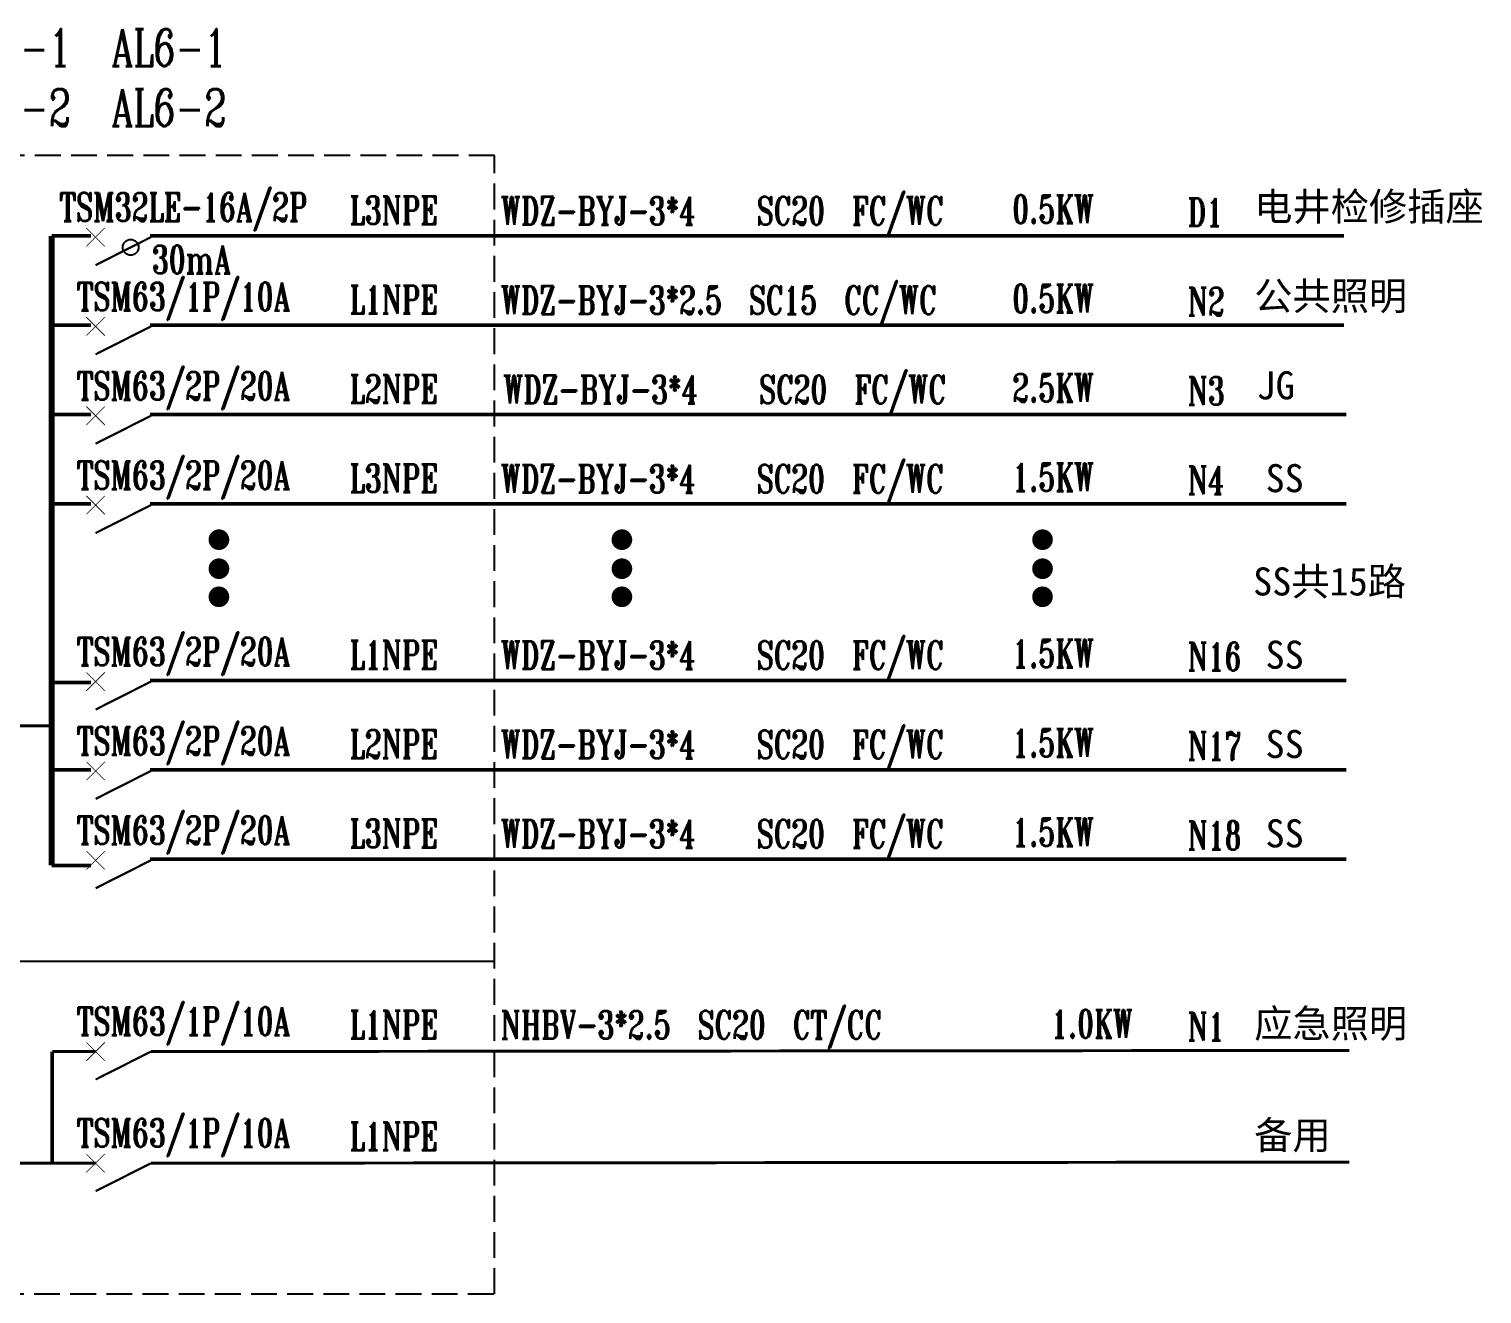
# Model space of a CAD drawing. Extents: x 552102 to 973302, y -80747 to 40012826.
# Drawn here: x 692717 to 706782, y 216405 to 228652 of the extents above; entities that cross this region are included whole.
import ezdxf

# ---------------------------------------------------------------- set-up
doc = ezdxf.new("R2010")
doc.units = 0
doc.header["$LTSCALE"] = 1000
doc.header["$MEASUREMENT"] = 0
doc.linetypes.add('DASH', pattern=[0.35, 0.25, -0.1])
for name, color, linetype in [('A', 3, 'Continuous'), ('D1', 7, 'Continuous'), ('DOTLN', 2, 'DASH'), ('LIN', 7, 'Continuous'), ('TEL_TEXT', 7, 'Continuous'), ('TERM', 2, 'Continuous'), ('WIRE-照明', 1, 'Continuous')]:
    doc.layers.add(name, color=color, linetype=linetype)
doc.styles.add('1030', font='COMPLEX.shx', dxfattribs={"width": 0.7, "bigfont": 'hztxt.shx'})
doc.styles.add('ROMANT', font='romant__.ttf', dxfattribs={"height": 6})
doc.styles.add('宋体', font='', dxfattribs={"width": 0.7})
doc.styles.get('宋体').set_extended_font_data('SimSun')

# ---------------------------------------------------------------- blocks, each defined once
blk = doc.blocks.new('1107AA')
at = {"color": 3, "linetype": 'Continuous'}
for points, const_width in [([(0, -7.5), (-3.79, 0)], 0.3), ([(-1.25, 1.25), (1.25, -1.25)], 0.1), ([(1.25, 1.25), (-1.25, -1.25)], 0.1)]:
    blk.add_lwpolyline(points, dxfattribs=dict(at, const_width=const_width))
blk = doc.blocks.new('$TelecSys$00000011')
at = {"const_width": 0.5}
blk.add_lwpolyline([(-0.25, 0, 1), (0.25, 0, 1)], format="xyb", close=True, dxfattribs=at)

msp = doc.modelspace()

# ---------------------------------------------------------------- linework, layer by layer
msp.add_line((688566, 219626), (697224, 219626))
at = {"color": 4, "const_width": 28.6}
for points in [[(690760, 221906), (692935, 221906)], [(693361, 218752), (692941, 218752)], [(693897, 218752), (705498, 218763)], [(692941, 217671), (691033, 217671)], [(693361, 217671), (692941, 217671)], [(693897, 217671), (705498, 217682)]]:
    msp.add_lwpolyline(points, dxfattribs=at)
at = {"color": 1}
msp.add_circle((693701, 226539), 76.4, dxfattribs=at)
at = {"layer": 'A', "color": 6, "const_width": 57.2}
for points in [[(692935, 226649), (692935, 225954)], [(692935, 225954), (692935, 220554)]]:
    msp.add_lwpolyline(points, dxfattribs=at)
at = {"layer": 'D1', "color": 4, "const_width": 35.7}
for points in [[(692935, 226649), (693317, 226649)], [(693887, 226649), (705445, 226649)], [(692935, 225784), (693317, 225784)], [(693887, 225784), (705445, 225784)], [(692935, 224919), (693317, 224919)], [(693887, 224919), (705468, 224919)], [(692935, 224054), (693317, 224054)], [(693887, 224054), (705468, 224054)], [(692935, 222325), (693317, 222325)], [(693887, 222345), (705468, 222345)], [(692935, 221480), (693317, 221480)], [(693887, 221480), (705468, 221480)], [(692935, 220554), (693317, 220554)], [(693887, 220616), (705468, 220616)]]:
    msp.add_lwpolyline(points, dxfattribs=at)
at = {"layer": 'DOTLN', "color": 1, "linetype": 'DASH'}
msp.add_lwpolyline([(688566, 216405), (697224, 216405), (697224, 227428), (688566, 227428)], close=True, dxfattribs=at)
at = {"layer": 'WIRE-照明', "linetype": 'Continuous', "const_width": 35}
msp.add_lwpolyline([(692941, 218752), (692941, 217671)], dxfattribs=at)

# ---------------------------------------------------------------- block references
at = {"layer": 'LIN', "xscale": 71.46562499102002, "yscale": 71.46562499102002, "zscale": 71.46562499081156, "rotation": 90}
for p in [(693361, 226637), (693361, 225773), (693361, 224908), (693361, 224043), (693361, 222334), (693361, 221469), (693361, 220604), (693361, 218752), (693361, 217671)]:
    msp.add_blockref('1107AA', p, dxfattribs=at)
at = {"layer": 'TERM', "xscale": 200, "yscale": 200, "zscale": 200}
for p in [(694555, 223708), (698456, 223708), (702528, 223708), (694555, 223427), (698456, 223427), (702528, 223427), (694555, 223155), (698456, 223155), (702528, 223155)]:
    msp.add_blockref('$TelecSys$00000011', p, dxfattribs=at)

# ---------------------------------------------------------------- texts
at = {"style": 'ROMANT', "width": 0.7}
for s, p in [('WDZ-BYJ-3*4   SC20  FC/WC', (697282, 226757)), ('WDZ-BYJ-3*2.5  SC15  CC/WC', (697282, 225892)), ('WDZ-BYJ-3*4   SC20  FC/WC', (697305, 225027)), ('WDZ-BYJ-3*4   SC20  FC/WC', (697282, 224162)), ('WDZ-BYJ-3*4   SC20  FC/WC', (697282, 222453)), ('WDZ-BYJ-3*4   SC20  FC/WC', (697282, 221588)), ('WDZ-BYJ-3*4   SC20  FC/WC', (697282, 220724)), ('NHBV-3*2.5  SC20  CT/CC', (697282, 218874))]:
    msp.add_text(s, height=271.57, dxfattribs=at).set_placement(p)
at = {"layer": 'LIN', "style": 'ROMANT', "width": 0.7}
for s, height, p in [('TSM32LE-16A/2P', 271.57, (693009, 226793)), ('L3NPE', 271.6, (695820, 226762)), ('0.5KW', 271.6, (702235, 226773)), ('D1', 271.6, (703933, 226743)), ('30mA', 271.6, (693906, 226284)), ('TSM63/1P/10A', 271.57, (693177, 225928)), ('L1NPE', 271.6, (695820, 225897)), ('0.5KW', 271.6, (702235, 225908)), ('N2', 271.6, (703933, 225878)), ('TSM63/2P/20A', 271.57, (693177, 225063)), ('L2NPE', 271.6, (695820, 225033)), ('2.5KW', 271.6, (702235, 225043)), ('N3', 271.6, (703933, 225014)), ('TSM63/2P/20A', 271.57, (693177, 224198)), ('L3NPE', 271.6, (695820, 224168)), ('1.5KW', 271.6, (702235, 224178)), ('N4', 271.6, (703933, 224149)), ('TSM63/2P/20A', 271.57, (693177, 222489)), ('L1NPE', 271.6, (695820, 222459)), ('1.5KW', 271.6, (702235, 222469)), ('N16', 271.6, (703933, 222440)), ('TSM63/2P/20A', 271.57, (693177, 221624)), ('L2NPE', 271.6, (695820, 221594)), ('1.5KW', 271.6, (702235, 221604)), ('N17', 271.6, (703933, 221575)), ('TSM63/2P/20A', 271.57, (693177, 220760)), ('L3NPE', 271.6, (695820, 220729)), ('1.5KW', 271.6, (702235, 220740)), ('N18', 271.6, (703933, 220710)), ('TSM63/1P/10A', 271.57, (693177, 218910)), ('L1NPE', 271.6, (695820, 218879)), ('1.0KW', 271.6, (702611, 218884)), ('N1', 271.6, (703933, 218860)), ('TSM63/1P/10A', 271.57, (693177, 217829)), ('L1NPE', 271.6, (695820, 217798))]:
    msp.add_text(s, height=height, dxfattribs=at).set_placement(p)
at = {"layer": 'LIN', "style": '宋体'}
for s, p in [('电井检修插座', (704577, 226797)), ('公共照明', (704577, 225932)), ('JG', (704600, 225067)), ('SS', (704687, 224168)), ('SS共15路', (704567, 223168)), ('SS', (704687, 222459)), ('SS', (704687, 221594)), ('SS', (704687, 220729)), ('应急照明', (704577, 218888)), ('备用', (704577, 217807))]:
    msp.add_text(s, height=271.6, dxfattribs=at).set_placement(p)
at = {"layer": 'TEL_TEXT', "style": '1030', "width": 0.7}
for s, p in [('AL5-1', (692007, 228294)), ('AL6-1', (693513, 228294)), ('AL5-2', (692007, 227713)), ('AL6-2', (693513, 227713))]:
    msp.add_text(s, height=357.3, dxfattribs=at).set_placement(p)

doc.saveas('drawing.dxf')
